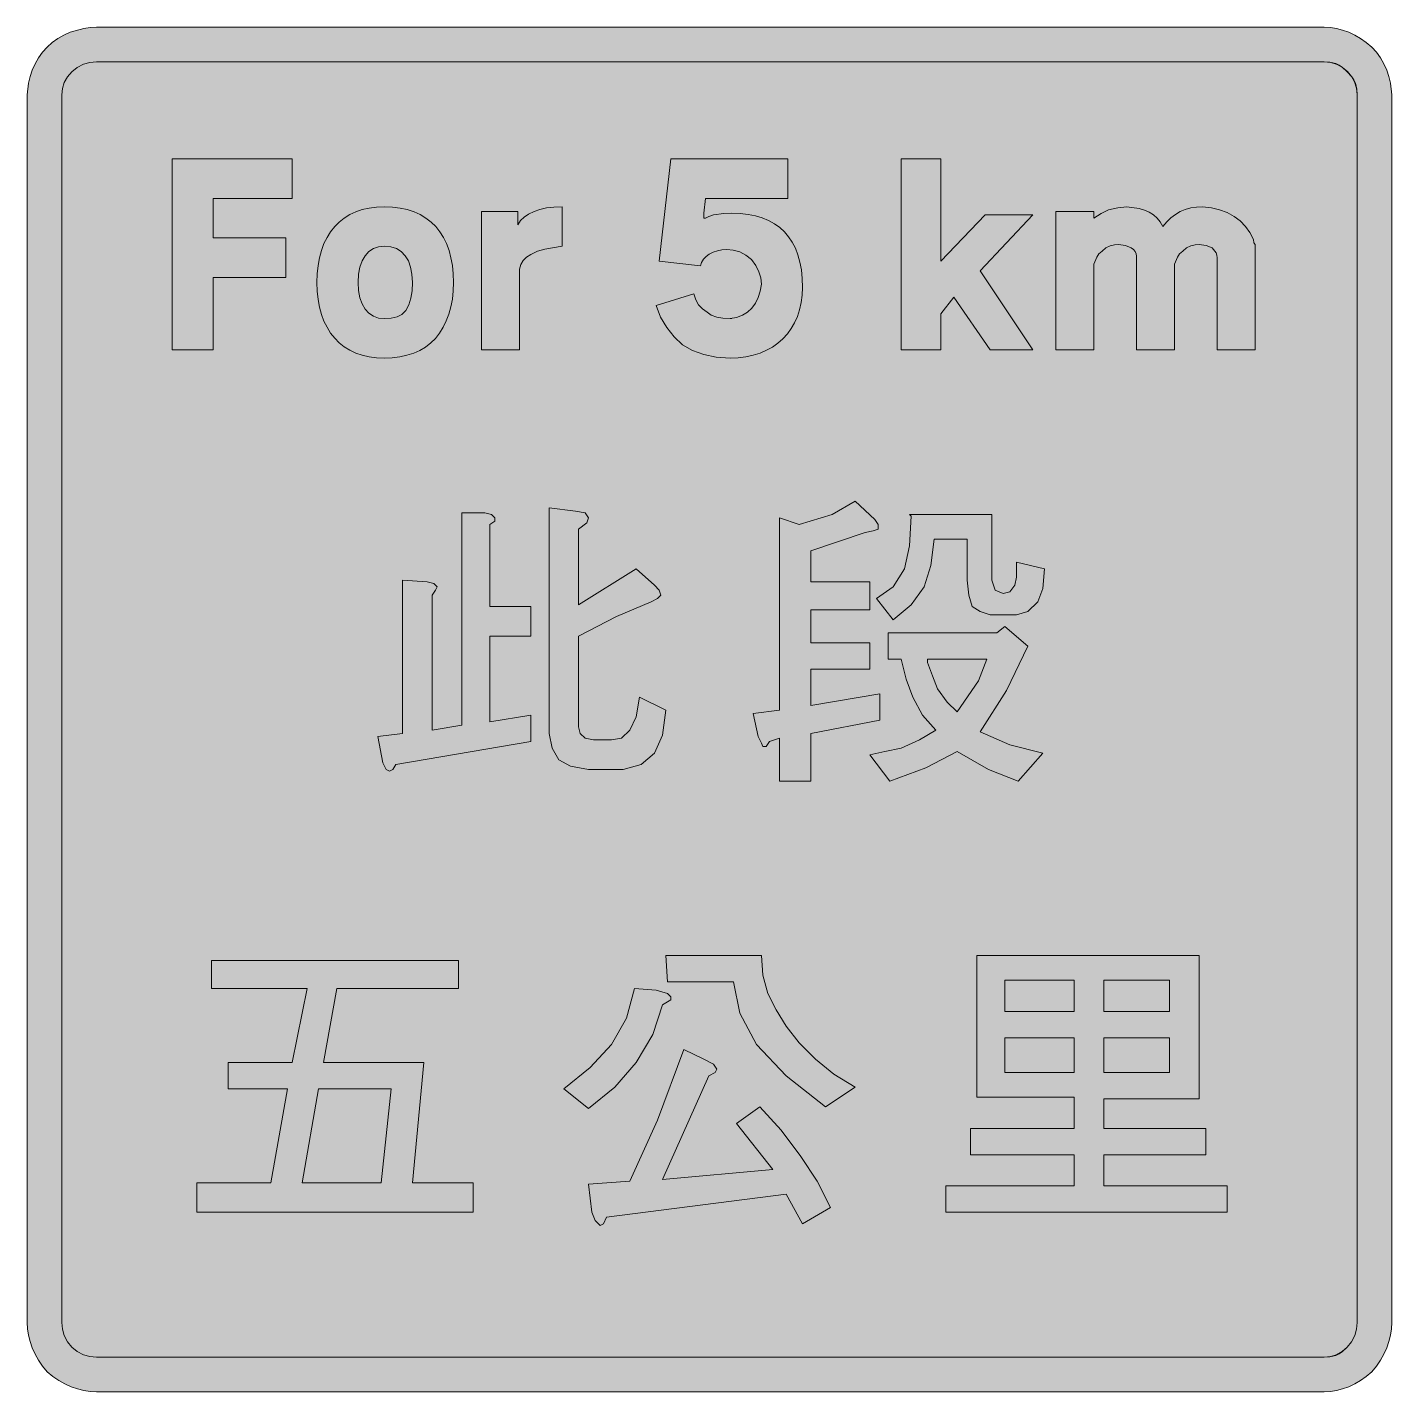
# Model space of a CAD drawing. Header units: metres. Extents: x 160 to 408, y 13 to 261.
import ezdxf

# ---------------------------------------------------------------- set-up
doc = ezdxf.new("R2010")
doc.units = ezdxf.units.M
for name, color, linetype, true_color in [('FILL_BLACK_000000', 7, 'Continuous', 0x000000), ('FILL_WHITE_FFFFFF', 7, 'Continuous', 0xffffff), ('STROKE_BLACK_000000', 7, 'Continuous', 0x000000)]:
    doc.layers.add(name, color=color, linetype=linetype, true_color=true_color)

msp = doc.modelspace()

# ---------------------------------------------------------------- hatches: boundary and pattern name
at = {"layer": 'FILL_BLACK_000000', "true_color": 0x000000}
h = msp.add_hatch(color=7, dxfattribs=at)
h.dxf.hatch_style = 1
h.paths.add_polyline_path([(408.27, 24.18), (408.1, 23.03), (407.82, 21.87), (407.43, 20.71), (406.92, 19.56), (406.3, 18.44), (405.57, 17.36), (404.73, 16.32), (403.7, 15.48), (402.65, 14.74), (401.58, 14.13), (400.49, 13.62), (399.39, 13.23), (398.28, 12.94), (397.15, 12.78), (396.03, 12.72), (172.23, 12.72), (171.09, 12.78), (169.94, 12.94), (168.78, 13.23), (167.62, 13.62), (166.47, 14.13), (165.35, 14.74), (164.27, 15.48), (163.23, 16.32), (162.39, 17.36), (161.65, 18.44), (161.04, 19.56), (160.53, 20.71), (160.14, 21.87), (159.86, 23.03), (159.69, 24.18), (159.63, 25.32), (159.63, 249.12), (159.86, 251.26), (160.14, 252.45), (160.53, 253.62), (161.04, 254.74), (161.66, 255.83), (162.39, 256.87), (163.23, 257.82), (164.18, 258.66), (165.22, 259.39), (166.31, 260.01), (167.43, 260.52), (169.94, 261.19), (171.1, 261.36), (172.23, 261.42), (396.03, 261.42), (397.15, 261.36), (398.28, 261.19), (399.39, 260.91), (400.49, 260.52), (401.58, 260.01), (402.65, 259.39), (403.7, 258.66), (404.73, 257.82), (405.57, 256.87), (406.31, 255.83), (406.92, 254.74), (407.43, 253.62), (407.82, 252.45), (408.11, 251.26), (408.33, 249.12), (408.33, 25.32), (408.27, 24.18)])
h.paths.add_polyline_path([(401.56, 251.45), (401, 252.47), (400.27, 253.36), (399.38, 254.09), (398.36, 254.65), (397.24, 255), (396.03, 255.12), (172.23, 255.12), (171.06, 255.01), (169.87, 254.67), (168.73, 254.11), (167.73, 253.32), (166.94, 252.37), (166.38, 251.33), (166.04, 250.24), (165.93, 249.12), (165.93, 25.32), (166.04, 24.15), (166.38, 22.96), (166.94, 21.82), (167.73, 20.82), (168.73, 20.03), (169.87, 19.47), (171.06, 19.13), (172.23, 19.02), (396.03, 19.02), (397.08, 19.06), (398.13, 19.32), (398.75, 19.6), (399.29, 19.96), (400.23, 20.82), (401.02, 21.82), (401.58, 22.96), (401.92, 24.15), (402.03, 25.32), (402.03, 249.12), (401.91, 250.33), (401.56, 251.45)], flags=16)
h = msp.add_hatch(color=7, dxfattribs=at)
h.dxf.hatch_style = 1
h.paths.add_polyline_path([(193.53, 202.62), (186.03, 202.62), (186.03, 237.42), (207.93, 237.42), (207.93, 230.22), (193.53, 230.22), (193.53, 223.02), (206.73, 223.02), (206.73, 215.82), (193.53, 215.82), (193.53, 202.62)])
h = msp.add_hatch(color=7, dxfattribs=at)
h.dxf.hatch_style = 1
h.paths.add_polyline_path([(283.87, 226.92), (284.73, 227.22), (286.61, 227.48), (288.03, 227.52), (289.56, 227.47), (291, 227.31), (292.34, 227.05), (293.59, 226.68), (294.74, 226.2), (295.8, 225.62), (296.77, 224.94), (297.63, 224.14), (298.4, 223.25), (299.06, 222.25), (299.63, 221.14), (300.1, 219.93), (300.46, 218.61), (300.72, 217.18), (300.88, 215.65), (300.93, 214.02), (300.87, 212.59), (300.7, 211.23), (300.41, 209.93), (300.01, 208.71), (299.5, 207.57), (298.89, 206.51), (298.18, 205.53), (297.37, 204.64), (296.46, 203.85), (295.47, 203.14), (294.38, 202.54), (293.21, 202.04), (291.96, 201.64), (290.62, 201.35), (289.21, 201.18), (287.73, 201.12), (285.19, 201.28), (282.93, 201.76), (280.9, 202.51), (279.03, 203.52), (277.52, 204.98), (276.18, 206.67), (275.06, 208.58), (274.23, 210.72), (281.13, 212.82), (281.46, 211.76), (281.99, 210.83), (282.69, 210.08), (283.53, 209.52), (284.31, 208.95), (285.29, 208.58), (286.44, 208.38), (287.73, 208.32), (288.91, 208.53), (289.97, 208.92), (290.9, 209.5), (291.71, 210.23), (292.36, 211.12), (292.88, 212.16), (293.23, 213.33), (293.43, 214.62), (293.32, 215.74), (292.98, 216.87), (292.42, 217.99), (291.63, 219.12), (290.63, 219.91), (289.49, 220.47), (288.3, 220.81), (287.13, 220.92), (286.25, 220.86), (285.41, 220.7), (284.64, 220.45), (283.94, 220.09), (283.35, 219.66), (282.87, 219.15), (282.52, 218.57), (282.33, 217.92), (274.83, 218.82), (276.93, 237.42), (298.23, 237.42), (298.23, 230.22), (283.23, 230.22), (282.93, 227.52), (282.93, 226.62), (283.23, 226.62), (283.87, 226.92)])
h = msp.add_hatch(color=7, dxfattribs=at)
h.dxf.hatch_style = 1
h.paths.add_polyline_path([(318.93, 237.42), (326.13, 237.42), (326.13, 218.82), (334.23, 227.22), (342.93, 227.22), (333.33, 217.02), (342.93, 202.62), (335.13, 202.62), (328.53, 212.22), (326.13, 209.22), (326.13, 202.62), (318.93, 202.62), (318.93, 237.42)])
h = msp.add_hatch(color=7, dxfattribs=at)
h.dxf.hatch_style = 1
h.paths.add_polyline_path([(237.11, 211.89), (236.84, 210.48), (236.47, 209.14), (236, 207.89), (235.43, 206.74), (234.77, 205.68), (234.03, 204.72), (233.19, 203.88), (232.24, 203.14), (231.19, 202.53), (230.06, 202.02), (228.83, 201.63), (227.53, 201.34), (226.16, 201.18), (224.73, 201.12), (223.31, 201.18), (221.96, 201.36), (220.7, 201.65), (219.52, 202.05), (218.42, 202.57), (217.41, 203.19), (216.49, 203.92), (215.66, 204.76), (214.91, 205.69), (214.27, 206.73), (213.71, 207.86), (213.26, 209.09), (212.9, 210.42), (212.64, 211.83), (212.48, 213.33), (212.43, 214.92), (212.48, 216.51), (212.64, 218.01), (212.9, 219.42), (213.26, 220.75), (213.71, 221.98), (214.27, 223.11), (214.91, 224.15), (215.66, 225.08), (216.49, 225.92), (217.41, 226.65), (218.42, 227.27), (219.52, 227.79), (220.7, 228.19), (221.96, 228.48), (223.31, 228.66), (224.73, 228.72), (226.21, 228.66), (227.6, 228.48), (228.9, 228.19), (230.12, 227.79), (231.24, 227.27), (232.28, 226.65), (233.22, 225.92), (234.07, 225.08), (234.82, 224.15), (235.48, 223.11), (236.04, 221.98), (236.5, 220.75), (236.86, 219.42), (237.12, 218.01), (237.28, 216.51), (237.33, 214.92), (237.27, 213.37), (237.11, 211.89)])
h.paths.add_polyline_path([(229.5, 217.72), (229.09, 218.85), (228.52, 219.79), (227.79, 220.54), (226.92, 221.08), (225.9, 221.41), (224.73, 221.52), (223.66, 221.41), (222.71, 221.08), (221.89, 220.54), (221.21, 219.79), (220.66, 218.85), (220.26, 217.72), (220.01, 216.41), (219.93, 214.92), (220.01, 213.43), (220.26, 212.12), (220.66, 210.99), (221.21, 210.04), (221.89, 209.3), (222.71, 208.76), (223.66, 208.43), (224.73, 208.32), (225.97, 208.39), (227.02, 208.62), (227.89, 209.08), (228.63, 209.82), (229.2, 210.83), (229.57, 212.03), (229.77, 213.41), (229.83, 214.92), (229.75, 216.41), (229.5, 217.72)], flags=16)
h = msp.add_hatch(color=7, dxfattribs=at)
h.dxf.hatch_style = 1
h.paths.add_polyline_path([(242.43, 227.82), (249.03, 227.82), (249.03, 225.42), (249.54, 226.22), (250.19, 226.84), (251.01, 227.36), (252.03, 227.82), (253.04, 228.21), (254.24, 228.49), (255.62, 228.66), (257.13, 228.72), (257.13, 221.52), (253.94, 220.99), (252.62, 220.59), (251.43, 220.02), (250.64, 219.51), (250.04, 218.89), (249.62, 218.16), (249.33, 217.32), (249.33, 202.62), (242.43, 202.62), (242.43, 227.82)])
h = msp.add_hatch(color=7, dxfattribs=at)
h.dxf.hatch_style = 1
h.paths.add_polyline_path([(372.51, 221.76), (371.73, 221.56), (370.95, 221.19), (370.23, 220.62), (369.66, 220.12), (369.26, 219.53), (368.73, 218.22), (368.73, 202.62), (361.83, 202.62), (361.83, 219.72), (361.76, 220.15), (361.57, 220.55), (361.26, 220.91), (360.85, 221.22), (359.8, 221.66), (358.53, 221.82), (357.81, 221.76), (357.03, 221.56), (356.25, 221.19), (355.53, 220.62), (354.96, 220.12), (354.56, 219.53), (354.03, 218.22), (354.03, 202.62), (347.13, 202.62), (347.13, 227.82), (354.03, 227.82), (354.03, 226.62), (355.38, 227.48), (356.73, 228.12), (358.38, 228.53), (360.03, 228.72), (362.28, 228.37), (363.25, 228.08), (364.12, 227.71), (364.88, 227.23), (365.56, 226.65), (366.14, 225.95), (366.63, 225.12), (367.33, 225.96), (368.09, 226.69), (368.91, 227.31), (369.78, 227.82), (370.71, 228.21), (371.69, 228.49), (372.73, 228.66), (373.83, 228.72), (375.46, 228.52), (376.97, 228.16), (378.35, 227.64), (379.61, 226.96), (380.71, 226.12), (381.68, 225.13), (382.48, 224), (383.13, 222.72), (383.17, 222.16), (383.43, 221.82), (383.43, 220.62), (383.43, 202.62), (376.53, 202.62), (376.53, 219.42), (376.47, 219.87), (376.31, 220.32), (375.63, 221.22), (374.54, 221.63), (373.23, 221.82), (372.51, 221.76)])
h = msp.add_hatch(color=7, dxfattribs=at)
h.dxf.hatch_style = 1
h.paths.add_polyline_path([(300.33, 170.82), (306.33, 172.62), (310.53, 175.02), (314.13, 171.72), (314.73, 170.82), (314.73, 169.92), (313.83, 169.62), (312.33, 169.32), (302.43, 166.02), (302.43, 160.32), (313.23, 160.32), (313.23, 155.22), (302.43, 155.22), (302.43, 149.22), (313.23, 149.22), (313.23, 144.42), (302.43, 144.42), (302.43, 137.82), (315.03, 139.92), (315.03, 135.12), (302.43, 132.72), (302.43, 124.02), (296.73, 124.02), (296.73, 131.82), (294.93, 131.22), (294.33, 130.32), (293.73, 130.32), (293.43, 130.92), (292.83, 132.12), (291.93, 136.32), (296.73, 136.92), (296.73, 172.02), (300.33, 170.82)])
h = msp.add_hatch(color=7, dxfattribs=at)
h.dxf.hatch_style = 1
h.paths.add_polyline_path([(228.03, 132.72), (228.03, 160.62), (232.53, 160.32), (233.73, 160.02), (234.33, 159.42), (234.03, 158.82), (233.43, 157.92), (233.43, 133.32), (238.83, 134.22), (238.83, 172.92), (243.03, 172.92), (244.23, 172.62), (244.83, 172.02), (244.83, 171.42), (243.93, 170.82), (243.93, 155.82), (251.43, 155.82), (251.43, 150.42), (243.93, 150.42), (243.93, 134.82), (251.43, 136.02), (251.43, 131.22), (226.83, 127.02), (226.23, 126.12), (225.63, 125.82), (225.03, 126.12), (224.43, 127.32), (223.53, 132.12), (228.03, 132.72)])
h = msp.add_hatch(color=7, dxfattribs=at)
h.dxf.hatch_style = 1
h.paths.add_polyline_path([(259.53, 173.22), (261.33, 172.92), (261.93, 172.02), (261.63, 171.12), (260.13, 169.92), (260.13, 156.12), (270.63, 162.72), (273.93, 159.72), (274.83, 158.82), (275.13, 157.92), (274.53, 157.32), (273.33, 156.72), (267.03, 154.02), (260.13, 150.42), (260.13, 135.72), (260.13, 133.92), (260.43, 132.72), (261.33, 131.82), (262.83, 131.52), (266.13, 131.52), (267.93, 131.82), (269.43, 133.32), (270.63, 135.72), (271.23, 139.32), (276.03, 136.92), (275.43, 132.42), (273.93, 129.12), (271.53, 127.02), (268.23, 126.12), (261.93, 126.12), (258.63, 126.72), (256.53, 127.92), (255.33, 130.02), (254.73, 132.72), (254.73, 173.82), (259.53, 173.22)])
h = msp.add_hatch(color=7, dxfattribs=at)
h.dxf.hatch_style = 1
h.paths.add_polyline_path([(335.43, 172.62), (335.43, 160.62), (336.03, 158.82), (337.53, 158.22), (338.73, 158.52), (339.63, 159.72), (339.93, 161.22), (339.93, 163.92), (345.03, 162.72), (344.73, 159.12), (343.83, 156.72), (342.03, 154.92), (339.93, 154.32), (335.13, 154.32), (333.33, 154.92), (331.83, 155.82), (331.23, 157.92), (330.93, 160.62), (330.93, 168.12), (324.93, 168.12), (324.33, 163.32), (323.13, 159.42), (320.73, 156.12), (317.43, 153.42), (314.43, 157.32), (317.43, 159.42), (319.53, 162.72), (320.43, 166.92), (320.73, 172.32), (320.43, 172.62), (335.43, 172.62)])
h = msp.add_hatch(color=7, dxfattribs=at)
h.dxf.hatch_style = 1
h.paths.add_polyline_path([(337.83, 152.22), (342.03, 148.62), (338.13, 140.52), (333.33, 133.02), (338.73, 130.62), (344.73, 129.12), (340.23, 124.02), (334.83, 126.12), (329.13, 129.42), (323.43, 126.42), (316.83, 124.02), (313.23, 128.82), (315.93, 129.42), (318.93, 130.02), (322.23, 131.52), (325.23, 133.32), (322.83, 136.02), (321.03, 139.32), (319.83, 142.62), (318.93, 146.22), (316.53, 146.22), (316.53, 151.02), (336.33, 151.02), (337.83, 152.22)])
h.paths.add_polyline_path([(325.53, 140.82), (327.33, 138.42), (329.13, 136.62), (333.03, 142.32), (334.53, 146.22), (323.73, 146.22), (323.73, 145.62), (324.63, 143.22), (325.53, 140.82)], flags=16)
h = msp.add_hatch(color=7, dxfattribs=at)
h.dxf.hatch_style = 1
h.paths.add_polyline_path([(293.43, 92.22), (293.73, 88.62), (294.63, 85.32), (296.13, 82.32), (297.93, 79.32), (300.33, 76.32), (303.33, 73.32), (306.63, 70.62), (310.53, 68.22), (305.13, 64.62), (297.93, 70.32), (292.53, 76.02), (289.53, 81.72), (288.33, 87.42), (276.33, 87.42), (276.03, 92.22), (293.43, 92.22)])
h = msp.add_hatch(color=7, dxfattribs=at)
h.dxf.hatch_style = 1
h.paths.add_polyline_path([(374.43, 60.72), (374.43, 55.92), (355.83, 55.92), (355.83, 50.22), (378.33, 50.22), (378.33, 45.42), (327.03, 45.42), (327.03, 50.22), (350.43, 50.22), (350.43, 55.92), (331.53, 55.92), (331.53, 60.72), (350.43, 60.72), (350.43, 66.42), (332.73, 66.42), (332.73, 92.22), (373.23, 92.22), (373.23, 66.12), (355.83, 66.12), (355.83, 60.72), (374.43, 60.72)])
h.paths.add_polyline_path([(367.83, 82.02), (367.83, 87.72), (355.83, 87.72), (355.83, 82.02), (367.83, 82.02)], flags=16)
h.paths.add_polyline_path([(337.83, 82.02), (350.43, 82.02), (350.43, 87.72), (337.83, 87.72), (337.83, 82.02)], flags=16)
h.paths.add_polyline_path([(355.83, 77.22), (355.83, 70.92), (367.83, 70.92), (367.83, 77.22), (355.83, 77.22)], flags=16)
h.paths.add_polyline_path([(350.43, 77.22), (337.83, 77.22), (337.83, 70.92), (350.43, 70.92), (350.43, 77.22)], flags=16)
h = msp.add_hatch(color=7, dxfattribs=at)
h.dxf.hatch_style = 1
h.paths.add_polyline_path([(238.23, 86.22), (216.03, 86.22), (213.63, 72.72), (231.93, 72.72), (229.83, 50.82), (240.93, 50.82), (240.93, 45.42), (190.53, 45.42), (190.53, 50.82), (204.03, 50.82), (207.03, 67.92), (196.23, 67.92), (196.23, 72.72), (207.93, 72.72), (210.63, 86.22), (193.23, 86.22), (193.23, 91.32), (238.23, 91.32), (238.23, 86.22)])
h.paths.add_polyline_path([(225.93, 67.92), (212.73, 67.92), (209.73, 50.82), (224.13, 50.82), (225.93, 67.92)], flags=16)
h = msp.add_hatch(color=7, dxfattribs=at)
h.dxf.hatch_style = 1
h.paths.add_polyline_path([(276.33, 85.32), (276.93, 84.72), (276.93, 84.12), (275.43, 83.22), (273.63, 77.82), (270.63, 72.72), (266.73, 68.22), (261.93, 64.32), (257.43, 67.92), (262.23, 71.82), (266.13, 76.02), (268.83, 80.82), (270.33, 86.22), (274.23, 85.92), (276.33, 85.32)])
h = msp.add_hatch(color=7, dxfattribs=at)
h.dxf.hatch_style = 1
h.paths.add_polyline_path([(284.73, 72.42), (285.33, 71.52), (285.03, 70.92), (283.83, 70.32), (275.43, 51.42), (295.53, 53.22), (288.93, 61.62), (293.13, 64.62), (297.03, 60.42), (300.63, 55.62), (303.63, 51.12), (306.03, 46.32), (300.93, 43.32), (297.93, 48.72), (265.23, 44.52), (264.63, 43.32), (264.03, 43.02), (263.13, 43.92), (262.53, 45.42), (261.93, 50.52), (269.43, 51.12), (274.53, 62.22), (279.33, 75.12), (282.93, 73.32), (284.73, 72.42)])
at = {"layer": 'FILL_WHITE_FFFFFF', "true_color": 0xffffff}
h = msp.add_hatch(color=7, dxfattribs=at)
h.dxf.hatch_style = 1
h.paths.add_polyline_path([(401.92, 24.15), (401.58, 22.96), (401.02, 21.82), (400.23, 20.82), (399.28, 20.03), (398.24, 19.47), (397.15, 19.13), (396.03, 19.02), (172.23, 19.02), (171.06, 19.13), (169.87, 19.47), (168.73, 20.03), (167.73, 20.82), (166.94, 21.82), (166.38, 22.96), (166.04, 24.15), (165.93, 25.32), (165.93, 249.12), (166.04, 250.24), (166.38, 251.33), (166.94, 252.37), (167.73, 253.32), (168.73, 254.11), (169.87, 254.67), (171.06, 255.01), (172.23, 255.12), (396.03, 255.12), (397.08, 255.08), (398.13, 254.82), (398.75, 254.54), (399.29, 254.18), (400.23, 253.32), (401.09, 252.38), (401.45, 251.84), (401.73, 251.22), (401.99, 250.17), (402.03, 249.12), (402.03, 25.32), (401.92, 24.15)])

# ---------------------------------------------------------------- linework, layer by layer
at = {"layer": 'FILL_BLACK_000000', "lineweight": 0, "true_color": 0x000000}
for points in [[(408.27, 24.18), (408.1, 23.03), (407.82, 21.87), (407.43, 20.71), (406.92, 19.56), (406.3, 18.44), (405.57, 17.36), (404.73, 16.32), (403.7, 15.48), (402.65, 14.74), (401.58, 14.13), (400.49, 13.62), (399.39, 13.23), (398.28, 12.94), (397.15, 12.78), (396.03, 12.72), (172.23, 12.72), (171.09, 12.78), (169.94, 12.94), (168.78, 13.23), (167.62, 13.62), (166.47, 14.13), (165.35, 14.74), (164.27, 15.48), (163.23, 16.32), (162.39, 17.36), (161.65, 18.44), (161.04, 19.56), (160.53, 20.71), (160.14, 21.87), (159.86, 23.03), (159.69, 24.18), (159.63, 25.32), (159.63, 249.12), (159.86, 251.26), (160.14, 252.45), (160.53, 253.62), (161.04, 254.74), (161.66, 255.83), (162.39, 256.87), (163.23, 257.82), (164.18, 258.66), (165.22, 259.39), (166.31, 260.01), (167.43, 260.52), (169.94, 261.19), (171.1, 261.36), (172.23, 261.42), (396.03, 261.42), (397.15, 261.36), (398.28, 261.19), (399.39, 260.91), (400.49, 260.52), (401.58, 260.01), (402.65, 259.39), (403.7, 258.66), (404.73, 257.82), (405.57, 256.87), (406.31, 255.83), (406.92, 254.74), (407.43, 253.62), (407.82, 252.45), (408.11, 251.26), (408.33, 249.12), (408.33, 25.32)], [(401.56, 251.45), (401, 252.47), (400.27, 253.36), (399.38, 254.09), (398.36, 254.65), (397.24, 255), (396.03, 255.12), (172.23, 255.12), (171.06, 255.01), (169.87, 254.67), (168.73, 254.11), (167.73, 253.32), (166.94, 252.37), (166.38, 251.33), (166.04, 250.24), (165.93, 249.12), (165.93, 25.32), (166.04, 24.15), (166.38, 22.96), (166.94, 21.82), (167.73, 20.82), (168.73, 20.03), (169.87, 19.47), (171.06, 19.13), (172.23, 19.02), (396.03, 19.02), (397.08, 19.06), (398.13, 19.32), (398.75, 19.6), (399.29, 19.96), (400.23, 20.82), (401.02, 21.82), (401.58, 22.96), (401.92, 24.15), (402.03, 25.32), (402.03, 249.12), (401.91, 250.33)], [(193.53, 202.62), (186.03, 202.62), (186.03, 237.42), (207.93, 237.42), (207.93, 230.22), (193.53, 230.22), (193.53, 223.02), (206.73, 223.02), (206.73, 215.82), (193.53, 215.82)], [(283.87, 226.92), (284.73, 227.22), (286.61, 227.48), (288.03, 227.52), (289.56, 227.47), (291, 227.31), (292.34, 227.05), (293.59, 226.68), (294.74, 226.2), (295.8, 225.62), (296.77, 224.94), (297.63, 224.14), (298.4, 223.25), (299.06, 222.25), (299.63, 221.14), (300.1, 219.93), (300.46, 218.61), (300.72, 217.18), (300.88, 215.65), (300.93, 214.02), (300.87, 212.59), (300.7, 211.23), (300.41, 209.93), (300.01, 208.71), (299.5, 207.57), (298.89, 206.51), (298.18, 205.53), (297.37, 204.64), (296.46, 203.85), (295.47, 203.14), (294.38, 202.54), (293.21, 202.04), (291.96, 201.64), (290.62, 201.35), (289.21, 201.18), (287.73, 201.12), (285.19, 201.28), (282.93, 201.76), (280.9, 202.51), (279.03, 203.52), (277.52, 204.98), (276.18, 206.67), (275.06, 208.58), (274.23, 210.72), (281.13, 212.82), (281.46, 211.76), (281.99, 210.83), (282.69, 210.08), (283.53, 209.52), (284.31, 208.95), (285.29, 208.58), (286.44, 208.38), (287.73, 208.32), (288.91, 208.53), (289.97, 208.92), (290.9, 209.5), (291.71, 210.23), (292.36, 211.12), (292.88, 212.16), (293.23, 213.33), (293.43, 214.62), (293.32, 215.74), (292.98, 216.87), (292.42, 217.99), (291.63, 219.12), (290.63, 219.91), (289.49, 220.47), (288.3, 220.81), (287.13, 220.92), (286.25, 220.86), (285.41, 220.7), (284.64, 220.45), (283.94, 220.09), (283.35, 219.66), (282.87, 219.15), (282.52, 218.57), (282.33, 217.92), (274.83, 218.82), (276.93, 237.42), (298.23, 237.42), (298.23, 230.22), (283.23, 230.22), (282.93, 227.52), (282.93, 226.62), (283.23, 226.62)], [(318.93, 237.42), (326.13, 237.42), (326.13, 218.82), (334.23, 227.22), (342.93, 227.22), (333.33, 217.02), (342.93, 202.62), (335.13, 202.62), (328.53, 212.22), (326.13, 209.22), (326.13, 202.62), (318.93, 202.62)], [(237.11, 211.89), (236.84, 210.48), (236.47, 209.14), (236, 207.89), (235.43, 206.74), (234.77, 205.68), (234.03, 204.72), (233.19, 203.88), (232.24, 203.14), (231.19, 202.53), (230.06, 202.02), (228.83, 201.63), (227.53, 201.34), (226.16, 201.18), (224.73, 201.12), (223.31, 201.18), (221.96, 201.36), (220.7, 201.65), (219.52, 202.05), (218.42, 202.57), (217.41, 203.19), (216.49, 203.92), (215.66, 204.76), (214.91, 205.69), (214.27, 206.73), (213.71, 207.86), (213.26, 209.09), (212.9, 210.42), (212.64, 211.83), (212.48, 213.33), (212.43, 214.92), (212.48, 216.51), (212.64, 218.01), (212.9, 219.42), (213.26, 220.75), (213.71, 221.98), (214.27, 223.11), (214.91, 224.15), (215.66, 225.08), (216.49, 225.92), (217.41, 226.65), (218.42, 227.27), (219.52, 227.79), (220.7, 228.19), (221.96, 228.48), (223.31, 228.66), (224.73, 228.72), (226.21, 228.66), (227.6, 228.48), (228.9, 228.19), (230.12, 227.79), (231.24, 227.27), (232.28, 226.65), (233.22, 225.92), (234.07, 225.08), (234.82, 224.15), (235.48, 223.11), (236.04, 221.98), (236.5, 220.75), (236.86, 219.42), (237.12, 218.01), (237.28, 216.51), (237.33, 214.92), (237.27, 213.37)], [(242.43, 227.82), (249.03, 227.82), (249.03, 225.42), (249.54, 226.22), (250.19, 226.84), (251.01, 227.36), (252.03, 227.82), (253.04, 228.21), (254.24, 228.49), (255.62, 228.66), (257.13, 228.72), (257.13, 221.52), (253.94, 220.99), (252.62, 220.59), (251.43, 220.02), (250.64, 219.51), (250.04, 218.89), (249.62, 218.16), (249.33, 217.32), (249.33, 202.62), (242.43, 202.62)], [(372.51, 221.76), (371.73, 221.56), (370.95, 221.19), (370.23, 220.62), (369.66, 220.12), (369.26, 219.53), (368.73, 218.22), (368.73, 202.62), (361.83, 202.62), (361.83, 219.72), (361.76, 220.15), (361.57, 220.55), (361.26, 220.91), (360.85, 221.22), (359.8, 221.66), (358.53, 221.82), (357.81, 221.76), (357.03, 221.56), (356.25, 221.19), (355.53, 220.62), (354.96, 220.12), (354.56, 219.53), (354.03, 218.22), (354.03, 202.62), (347.13, 202.62), (347.13, 227.82), (354.03, 227.82), (354.03, 226.62), (355.38, 227.48), (356.73, 228.12), (358.38, 228.53), (360.03, 228.72), (362.28, 228.37), (363.25, 228.08), (364.12, 227.71), (364.88, 227.23), (365.56, 226.65), (366.14, 225.95), (366.63, 225.12), (367.33, 225.96), (368.09, 226.69), (368.91, 227.31), (369.78, 227.82), (370.71, 228.21), (371.69, 228.49), (372.73, 228.66), (373.83, 228.72), (375.46, 228.52), (376.97, 228.16), (378.35, 227.64), (379.61, 226.96), (380.71, 226.12), (381.68, 225.13), (382.48, 224), (383.13, 222.72), (383.17, 222.16), (383.43, 221.82), (383.43, 220.62), (383.43, 202.62), (376.53, 202.62), (376.53, 219.42), (376.47, 219.87), (376.31, 220.32), (375.63, 221.22), (374.54, 221.63), (373.23, 221.82)], [(229.5, 217.72), (229.09, 218.85), (228.52, 219.79), (227.79, 220.54), (226.92, 221.08), (225.9, 221.41), (224.73, 221.52), (223.66, 221.41), (222.71, 221.08), (221.89, 220.54), (221.21, 219.79), (220.66, 218.85), (220.26, 217.72), (220.01, 216.41), (219.93, 214.92), (220.01, 213.43), (220.26, 212.12), (220.66, 210.99), (221.21, 210.04), (221.89, 209.3), (222.71, 208.76), (223.66, 208.43), (224.73, 208.32), (225.97, 208.39), (227.02, 208.62), (227.89, 209.08), (228.63, 209.82), (229.2, 210.83), (229.57, 212.03), (229.77, 213.41), (229.83, 214.92), (229.75, 216.41)], [(300.33, 170.82), (306.33, 172.62), (310.53, 175.02), (314.13, 171.72), (314.73, 170.82), (314.73, 169.92), (313.83, 169.62), (312.33, 169.32), (302.43, 166.02), (302.43, 160.32), (313.23, 160.32), (313.23, 155.22), (302.43, 155.22), (302.43, 149.22), (313.23, 149.22), (313.23, 144.42), (302.43, 144.42), (302.43, 137.82), (315.03, 139.92), (315.03, 135.12), (302.43, 132.72), (302.43, 124.02), (296.73, 124.02), (296.73, 131.82), (294.93, 131.22), (294.33, 130.32), (293.73, 130.32), (293.43, 130.92), (292.83, 132.12), (291.93, 136.32), (296.73, 136.92), (296.73, 172.02)], [(228.03, 132.72), (228.03, 160.62), (232.53, 160.32), (233.73, 160.02), (234.33, 159.42), (234.03, 158.82), (233.43, 157.92), (233.43, 133.32), (238.83, 134.22), (238.83, 172.92), (243.03, 172.92), (244.23, 172.62), (244.83, 172.02), (244.83, 171.42), (243.93, 170.82), (243.93, 155.82), (251.43, 155.82), (251.43, 150.42), (243.93, 150.42), (243.93, 134.82), (251.43, 136.02), (251.43, 131.22), (226.83, 127.02), (226.23, 126.12), (225.63, 125.82), (225.03, 126.12), (224.43, 127.32), (223.53, 132.12)], [(259.53, 173.22), (261.33, 172.92), (261.93, 172.02), (261.63, 171.12), (260.13, 169.92), (260.13, 156.12), (270.63, 162.72), (273.93, 159.72), (274.83, 158.82), (275.13, 157.92), (274.53, 157.32), (273.33, 156.72), (267.03, 154.02), (260.13, 150.42), (260.13, 135.72), (260.13, 133.92), (260.43, 132.72), (261.33, 131.82), (262.83, 131.52), (266.13, 131.52), (267.93, 131.82), (269.43, 133.32), (270.63, 135.72), (271.23, 139.32), (276.03, 136.92), (275.43, 132.42), (273.93, 129.12), (271.53, 127.02), (268.23, 126.12), (261.93, 126.12), (258.63, 126.72), (256.53, 127.92), (255.33, 130.02), (254.73, 132.72), (254.73, 173.82)], [(335.43, 172.62), (335.43, 160.62), (336.03, 158.82), (337.53, 158.22), (338.73, 158.52), (339.63, 159.72), (339.93, 161.22), (339.93, 163.92), (345.03, 162.72), (344.73, 159.12), (343.83, 156.72), (342.03, 154.92), (339.93, 154.32), (335.13, 154.32), (333.33, 154.92), (331.83, 155.82), (331.23, 157.92), (330.93, 160.62), (330.93, 168.12), (324.93, 168.12), (324.33, 163.32), (323.13, 159.42), (320.73, 156.12), (317.43, 153.42), (314.43, 157.32), (317.43, 159.42), (319.53, 162.72), (320.43, 166.92), (320.73, 172.32), (320.43, 172.62)], [(337.83, 152.22), (342.03, 148.62), (338.13, 140.52), (333.33, 133.02), (338.73, 130.62), (344.73, 129.12), (340.23, 124.02), (334.83, 126.12), (329.13, 129.42), (323.43, 126.42), (316.83, 124.02), (313.23, 128.82), (315.93, 129.42), (318.93, 130.02), (322.23, 131.52), (325.23, 133.32), (322.83, 136.02), (321.03, 139.32), (319.83, 142.62), (318.93, 146.22), (316.53, 146.22), (316.53, 151.02), (336.33, 151.02)], [(325.53, 140.82), (327.33, 138.42), (329.13, 136.62), (333.03, 142.32), (334.53, 146.22), (323.73, 146.22), (323.73, 145.62), (324.63, 143.22)], [(293.43, 92.22), (293.73, 88.62), (294.63, 85.32), (296.13, 82.32), (297.93, 79.32), (300.33, 76.32), (303.33, 73.32), (306.63, 70.62), (310.53, 68.22), (305.13, 64.62), (297.93, 70.32), (292.53, 76.02), (289.53, 81.72), (288.33, 87.42), (276.33, 87.42), (276.03, 92.22)], [(374.43, 60.72), (374.43, 55.92), (355.83, 55.92), (355.83, 50.22), (378.33, 50.22), (378.33, 45.42), (327.03, 45.42), (327.03, 50.22), (350.43, 50.22), (350.43, 55.92), (331.53, 55.92), (331.53, 60.72), (350.43, 60.72), (350.43, 66.42), (332.73, 66.42), (332.73, 92.22), (373.23, 92.22), (373.23, 66.12), (355.83, 66.12), (355.83, 60.72)], [(238.23, 86.22), (216.03, 86.22), (213.63, 72.72), (231.93, 72.72), (229.83, 50.82), (240.93, 50.82), (240.93, 45.42), (190.53, 45.42), (190.53, 50.82), (204.03, 50.82), (207.03, 67.92), (196.23, 67.92), (196.23, 72.72), (207.93, 72.72), (210.63, 86.22), (193.23, 86.22), (193.23, 91.32), (238.23, 91.32)], [(337.83, 82.02), (350.43, 82.02), (350.43, 87.72), (337.83, 87.72)], [(367.83, 82.02), (367.83, 87.72), (355.83, 87.72), (355.83, 82.02)], [(276.33, 85.32), (276.93, 84.72), (276.93, 84.12), (275.43, 83.22), (273.63, 77.82), (270.63, 72.72), (266.73, 68.22), (261.93, 64.32), (257.43, 67.92), (262.23, 71.82), (266.13, 76.02), (268.83, 80.82), (270.33, 86.22), (274.23, 85.92)], [(350.43, 77.22), (337.83, 77.22), (337.83, 70.92), (350.43, 70.92)], [(355.83, 77.22), (355.83, 70.92), (367.83, 70.92), (367.83, 77.22)], [(284.73, 72.42), (285.33, 71.52), (285.03, 70.92), (283.83, 70.32), (275.43, 51.42), (295.53, 53.22), (288.93, 61.62), (293.13, 64.62), (297.03, 60.42), (300.63, 55.62), (303.63, 51.12), (306.03, 46.32), (300.93, 43.32), (297.93, 48.72), (265.23, 44.52), (264.63, 43.32), (264.03, 43.02), (263.13, 43.92), (262.53, 45.42), (261.93, 50.52), (269.43, 51.12), (274.53, 62.22), (279.33, 75.12), (282.93, 73.32)], [(225.93, 67.92), (212.73, 67.92), (209.73, 50.82), (224.13, 50.82)]]:
    msp.add_lwpolyline(points, close=True, dxfattribs=at)
at = {"layer": 'FILL_WHITE_FFFFFF', "lineweight": 0, "true_color": 0xffffff}
msp.add_lwpolyline([(401.92, 24.15), (401.58, 22.96), (401.02, 21.82), (400.23, 20.82), (399.28, 20.03), (398.24, 19.47), (397.15, 19.13), (396.03, 19.02), (172.23, 19.02), (171.06, 19.13), (169.87, 19.47), (168.73, 20.03), (167.73, 20.82), (166.94, 21.82), (166.38, 22.96), (166.04, 24.15), (165.93, 25.32), (165.93, 249.12), (166.04, 250.24), (166.38, 251.33), (166.94, 252.37), (167.73, 253.32), (168.73, 254.11), (169.87, 254.67), (171.06, 255.01), (172.23, 255.12), (396.03, 255.12), (397.08, 255.08), (398.13, 254.82), (398.75, 254.54), (399.29, 254.18), (400.23, 253.32), (401.09, 252.38), (401.45, 251.84), (401.73, 251.22), (401.99, 250.17), (402.03, 249.12), (402.03, 25.32)], close=True, dxfattribs=at)
at = {"layer": 'STROKE_BLACK_000000', "lineweight": 0, "true_color": 0x000000}
msp.add_lwpolyline([(287.73, 208.32), (288.03, 208.32)], dxfattribs=at)

doc.saveas('drawing.dxf')
